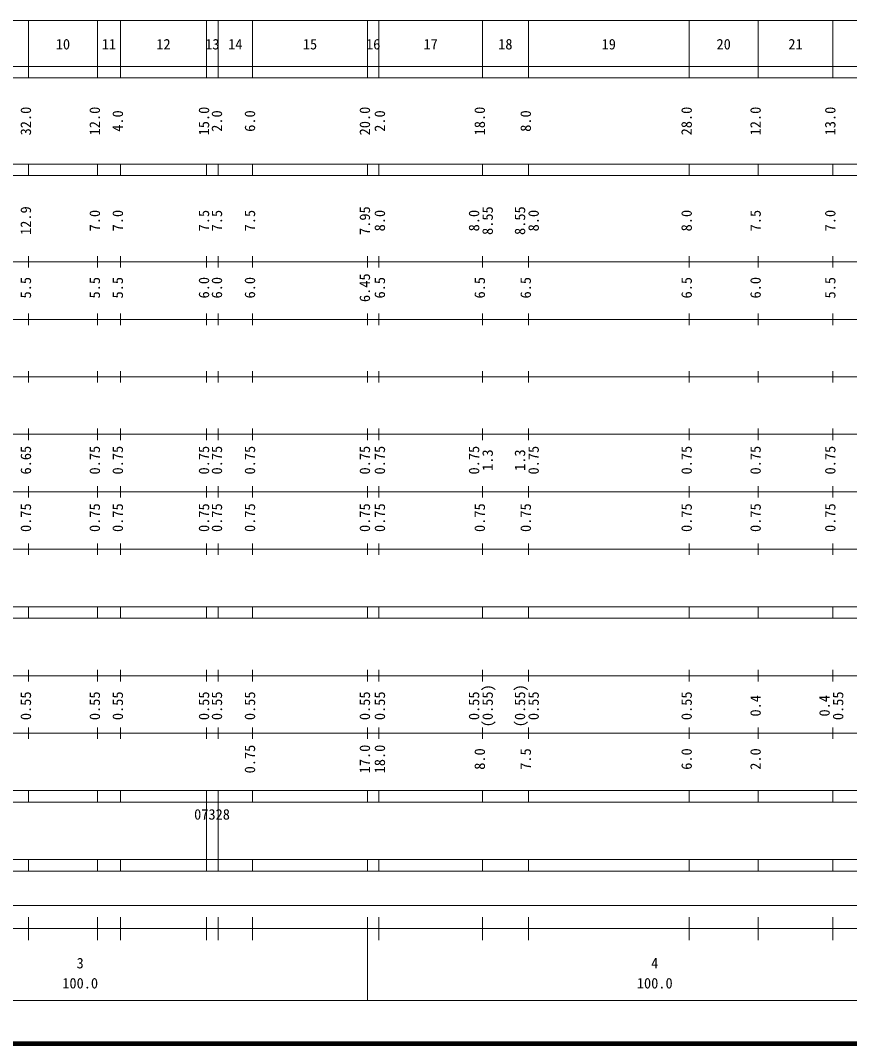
# Model space of a CAD drawing. Units: millimetres on the paper, enlarged 1000 times. Extents: x 40000 to 680000, y 20000 to 380000.
# Drawn here: x 307608 to 451904, y 20000 to 198000 of the extents above; entities that cross this region are included whole.
import ezdxf
from ezdxf.enums import TextEntityAlignment as Align

# ---------------------------------------------------------------- set-up
doc = ezdxf.new("R2010")
doc.units = ezdxf.units.MM
doc.header["$LTSCALE"] = 1000
doc.layers.add('M-TTL', color=2, linetype='Continuous', lineweight=140)
doc.layers.add('M-TTL-BAND', color=7, linetype='Continuous', lineweight=13)
doc.styles.add('ＭＳ ゴシック', font='')
doc.styles.get('ＭＳ ゴシック').set_extended_font_data('MS Gothic')

msp = doc.modelspace()

# ---------------------------------------------------------------- linework, layer by layer
at = {"layer": 'M-TTL'}
msp.add_line((40000, 20000), (680000, 20000), dxfattribs=at)
at = {"layer": 'M-TTL-BAND'}
for p, q in [((68000, 198000), (579000, 198000)), ((309000, 188000), (309000, 198000)), ((321000, 188000), (321000, 198000)), ((325000, 188000), (325000, 198000)), ((340000, 188000), (340000, 198000)), ((342000, 188000), (342000, 198000)), ((348000, 188000), (348000, 198000)), ((368000, 188000), (368000, 198000)), ((370000, 188000), (370000, 198000)), ((388000, 188000), (388000, 198000)), ((396000, 188000), (396000, 198000)), ((424000, 188000), (424000, 198000)), ((436000, 188000), (436000, 198000)), ((449000, 188000), (449000, 198000)), ((40000, 190000), (579000, 190000)), ((40000, 188000), (579000, 188000)), ((40000, 173000), (579000, 173000)), ((309000, 171000), (309000, 173000)), ((321000, 171000), (321000, 173000)), ((325000, 171000), (325000, 173000)), ((340000, 171000), (340000, 173000)), ((342000, 171000), (342000, 173000)), ((348000, 171000), (348000, 173000)), ((368000, 171000), (368000, 173000)), ((370000, 171000), (370000, 173000)), ((388000, 171000), (388000, 173000)), ((396000, 171000), (396000, 173000)), ((424000, 171000), (424000, 173000)), ((436000, 171000), (436000, 173000)), ((449000, 171000), (449000, 173000)), ((40000, 171000), (579000, 171000)), ((309000, 155000), (309000, 157000)), ((321000, 155000), (321000, 157000)), ((325000, 155000), (325000, 157000)), ((340000, 155000), (340000, 157000)), ((342000, 155000), (342000, 157000)), ((348000, 155000), (348000, 157000)), ((368000, 155000), (368000, 157000)), ((370000, 155000), (370000, 157000)), ((388000, 155000), (388000, 157000)), ((396000, 155000), (396000, 157000)), ((424000, 155000), (424000, 157000)), ((436000, 155000), (436000, 157000)), ((449000, 155000), (449000, 157000)), ((40000, 156000), (579000, 156000)), ((46000, 146000), (579000, 146000)), ((309000, 145000), (309000, 147000)), ((321000, 145000), (321000, 147000)), ((325000, 145000), (325000, 147000)), ((340000, 145000), (340000, 147000)), ((342000, 145000), (342000, 147000)), ((348000, 145000), (348000, 147000)), ((368000, 145000), (368000, 147000)), ((370000, 145000), (370000, 147000)), ((388000, 145000), (388000, 147000)), ((396000, 145000), (396000, 147000)), ((424000, 145000), (424000, 147000)), ((436000, 145000), (436000, 147000)), ((449000, 145000), (449000, 147000)), ((52000, 136000), (579000, 136000)), ((309000, 135000), (309000, 137000)), ((321000, 135000), (321000, 137000)), ((325000, 135000), (325000, 137000)), ((340000, 135000), (340000, 137000)), ((342000, 135000), (342000, 137000)), ((348000, 135000), (348000, 137000)), ((368000, 135000), (368000, 137000)), ((370000, 135000), (370000, 137000)), ((388000, 135000), (388000, 137000)), ((396000, 135000), (396000, 137000)), ((424000, 135000), (424000, 137000)), ((436000, 135000), (436000, 137000)), ((449000, 135000), (449000, 137000)), ((309000, 125000), (309000, 127000)), ((321000, 125000), (321000, 127000)), ((325000, 125000), (325000, 127000)), ((340000, 125000), (340000, 127000)), ((342000, 125000), (342000, 127000)), ((348000, 125000), (348000, 127000)), ((368000, 125000), (368000, 127000)), ((370000, 125000), (370000, 127000)), ((388000, 125000), (388000, 127000)), ((396000, 125000), (396000, 127000)), ((424000, 125000), (424000, 127000)), ((436000, 125000), (436000, 127000)), ((449000, 125000), (449000, 127000)), ((46000, 126000), (579000, 126000)), ((52000, 116000), (579000, 116000)), ((309000, 115000), (309000, 117000)), ((321000, 115000), (321000, 117000)), ((325000, 115000), (325000, 117000)), ((340000, 115000), (340000, 117000)), ((342000, 115000), (342000, 117000)), ((348000, 115000), (348000, 117000)), ((368000, 115000), (368000, 117000)), ((370000, 115000), (370000, 117000)), ((388000, 115000), (388000, 117000)), ((396000, 115000), (396000, 117000)), ((424000, 115000), (424000, 117000)), ((436000, 115000), (436000, 117000)), ((449000, 115000), (449000, 117000)), ((309000, 105000), (309000, 107000)), ((321000, 105000), (321000, 107000)), ((325000, 105000), (325000, 107000)), ((340000, 105000), (340000, 107000)), ((342000, 105000), (342000, 107000)), ((348000, 105000), (348000, 107000)), ((368000, 105000), (368000, 107000)), ((370000, 105000), (370000, 107000)), ((388000, 105000), (388000, 107000)), ((396000, 105000), (396000, 107000)), ((424000, 105000), (424000, 107000)), ((436000, 105000), (436000, 107000)), ((449000, 105000), (449000, 107000)), ((46000, 106000), (579000, 106000)), ((40000, 96000), (579000, 96000)), ((309000, 94000), (309000, 96000)), ((321000, 94000), (321000, 96000)), ((325000, 94000), (325000, 96000)), ((340000, 94000), (340000, 96000)), ((342000, 94000), (342000, 96000)), ((348000, 94000), (348000, 96000)), ((368000, 94000), (368000, 96000)), ((370000, 94000), (370000, 96000)), ((388000, 94000), (388000, 96000)), ((396000, 94000), (396000, 96000)), ((424000, 94000), (424000, 96000)), ((436000, 94000), (436000, 96000)), ((449000, 94000), (449000, 96000)), ((40000, 94000), (579000, 94000)), ((49000, 84000), (579000, 84000)), ((309000, 83000), (309000, 85000)), ((321000, 83000), (321000, 85000)), ((325000, 83000), (325000, 85000)), ((340000, 83000), (340000, 85000)), ((342000, 83000), (342000, 85000)), ((348000, 83000), (348000, 85000)), ((368000, 83000), (368000, 85000)), ((370000, 83000), (370000, 85000)), ((388000, 83000), (388000, 85000)), ((396000, 83000), (396000, 85000)), ((424000, 83000), (424000, 85000)), ((436000, 83000), (436000, 85000)), ((449000, 83000), (449000, 85000)), ((309000, 73000), (309000, 75000)), ((321000, 73000), (321000, 75000)), ((325000, 73000), (325000, 75000)), ((340000, 73000), (340000, 75000)), ((342000, 73000), (342000, 75000)), ((348000, 73000), (348000, 75000)), ((368000, 73000), (368000, 75000)), ((370000, 73000), (370000, 75000)), ((388000, 73000), (388000, 75000)), ((396000, 73000), (396000, 75000)), ((424000, 73000), (424000, 75000)), ((436000, 73000), (436000, 75000)), ((449000, 73000), (449000, 75000)), ((40000, 74000), (579000, 74000)), ((40000, 64000), (579000, 64000)), ((309000, 62000), (309000, 64000)), ((321000, 62000), (321000, 64000)), ((325000, 62000), (325000, 64000)), ((340000, 62000), (340000, 64000)), ((342000, 62000), (342000, 64000)), ((348000, 62000), (348000, 64000)), ((368000, 62000), (368000, 64000)), ((370000, 62000), (370000, 64000)), ((388000, 62000), (388000, 64000)), ((396000, 62000), (396000, 64000)), ((424000, 62000), (424000, 64000)), ((436000, 62000), (436000, 64000)), ((449000, 62000), (449000, 64000)), ((40000, 62000), (579000, 62000)), ((340000, 52000), (340000, 62000)), ((342000, 52000), (342000, 62000)), ((40000, 52000), (579000, 52000)), ((309000, 50000), (309000, 52000)), ((321000, 50000), (321000, 52000)), ((325000, 50000), (325000, 52000)), ((340000, 50000), (340000, 52000)), ((342000, 50000), (342000, 52000)), ((348000, 50000), (348000, 52000)), ((368000, 50000), (368000, 52000)), ((370000, 50000), (370000, 52000)), ((388000, 50000), (388000, 52000)), ((396000, 50000), (396000, 52000)), ((424000, 50000), (424000, 52000)), ((436000, 50000), (436000, 52000)), ((449000, 50000), (449000, 52000)), ((40000, 50000), (579000, 50000)), ((71000, 44000), (557000, 44000)), ((309000, 38000), (309000, 42000)), ((321000, 38000), (321000, 42000)), ((325000, 38000), (325000, 42000)), ((340000, 38000), (340000, 42000)), ((342000, 38000), (342000, 42000)), ((348000, 38000), (348000, 42000)), ((368000, 27500), (368000, 42000)), ((370000, 38000), (370000, 42000)), ((388000, 38000), (388000, 42000)), ((396000, 38000), (396000, 42000)), ((424000, 38000), (424000, 42000)), ((436000, 38000), (436000, 42000)), ((449000, 38000), (449000, 42000)), ((40000, 40000), (579000, 40000)), ((68000, 27500), (579000, 27500))]:
    msp.add_line(p, q, dxfattribs=at)

# ---------------------------------------------------------------- texts
at = {"layer": 'M-TTL-BAND', "style": 'ＭＳ ゴシック'}
for s, p in [('10', (315000, 192405)), ('11', (323000, 192405)), ('12', (332500, 192405)), ('13', (341000, 192405)), ('14', (345000, 192405)), ('15', (358000, 192405)), ('16', (369000, 192405)), ('17', (379000, 192405)), ('18', (392000, 192405)), ('19', (410000, 192405)), ('20', (430000, 192405)), ('21', (442500, 192405)), ('07328', (340947, 58405)), ('3', (318000, 32523)), ('4', (418000, 32523)), ('100.0', (318000, 29033)), ('100.0', (418000, 29033))]:
    msp.add_text(s, height=1833, dxfattribs=at).set_placement(p, align=Align.BOTTOM_CENTER)
for s, p in [('32.0', (310000, 180500)), ('12.0', (322000, 180500)), ('4.0', (326000, 180500)), ('15.0', (341000, 180500)), ('2.0', (343250, 180500)), ('6.0', (349000, 180500)), ('20.0', (369000, 180500)), ('2.0', (371609, 180500)), ('18.0', (389000, 180500)), ('8.0', (397000, 180500)), ('28.0', (425000, 180500)), ('12.0', (437000, 180500)), ('13.0', (450000, 180500)), ('12.9', (310000, 163174)), ('7.0', (322000, 163174)), ('7.0', (326000, 163174)), ('7.5', (341000, 163174)), ('7.5', (343250, 163174)), ('7.5', (349000, 163174)), ('7.95', (369000, 163174)), ('8.0', (371609, 163174)), ('8.0', (388000, 163174)), ('8.55', (390370, 163174)), ('8.55', (396000, 163174)), ('8.0', (398370, 163174)), ('8.0', (425000, 163174)), ('7.5', (437000, 163174)), ('7.0', (450000, 163174)), ('5.5', (310000, 151500)), ('5.5', (322000, 151500)), ('5.5', (326000, 151500)), ('6.0', (341000, 151500)), ('6.0', (343250, 151500)), ('6.0', (349000, 151500)), ('6.45', (369000, 151500)), ('6.5', (371609, 151500)), ('6.5', (389000, 151500)), ('6.5', (397000, 151500)), ('6.5', (425000, 151500)), ('6.0', (437000, 151500)), ('5.5', (450000, 151500)), ('6.65', (310000, 121500)), ('0.75', (322000, 121500)), ('0.75', (326000, 121500)), ('0.75', (341000, 121500)), ('0.75', (343250, 121500)), ('0.75', (349000, 121500)), ('0.75', (369000, 121500)), ('0.75', (371609, 121500)), ('0.75', (388000, 121500)), ('1.3', (390370, 121500)), ('1.3', (396000, 121500)), ('0.75', (398370, 121500)), ('0.75', (425000, 121500)), ('0.75', (437000, 121500)), ('0.75', (450000, 121500)), ('0.75', (310000, 111500)), ('0.75', (322000, 111500)), ('0.75', (326000, 111500)), ('0.75', (341000, 111500)), ('0.75', (343250, 111500)), ('0.75', (349000, 111500)), ('0.75', (369000, 111500)), ('0.75', (371609, 111500)), ('0.75', (389000, 111500)), ('0.75', (397000, 111500)), ('0.75', (425000, 111500)), ('0.75', (437000, 111500)), ('0.75', (450000, 111500)), ('(0.55)', (390370, 78764)), ('(0.55)', (396000, 78764)), ('0.55', (310000, 78764)), ('0.55', (322000, 78764)), ('0.55', (326000, 78764)), ('0.55', (341000, 78764)), ('0.55', (343250, 78764)), ('0.55', (349000, 78764)), ('0.55', (369000, 78764)), ('0.55', (371609, 78764)), ('0.55', (388000, 78764)), ('0.55', (398370, 78764)), ('0.55', (425000, 78764)), ('0.4', (437000, 78764)), ('0.4', (449000, 78764)), ('0.55', (451370, 78764)), ('0.75', (349000, 69500)), ('17.0', (369000, 69500)), ('18.0', (371609, 69500)), ('8.0', (389000, 69500)), ('7.5', (397000, 69500)), ('6.0', (425000, 69500)), ('2.0', (437000, 69500))]:
    msp.add_text(s, height=1833, rotation=90, dxfattribs=at).set_placement(p, align=Align.BOTTOM_CENTER)

doc.saveas('drawing.dxf')
